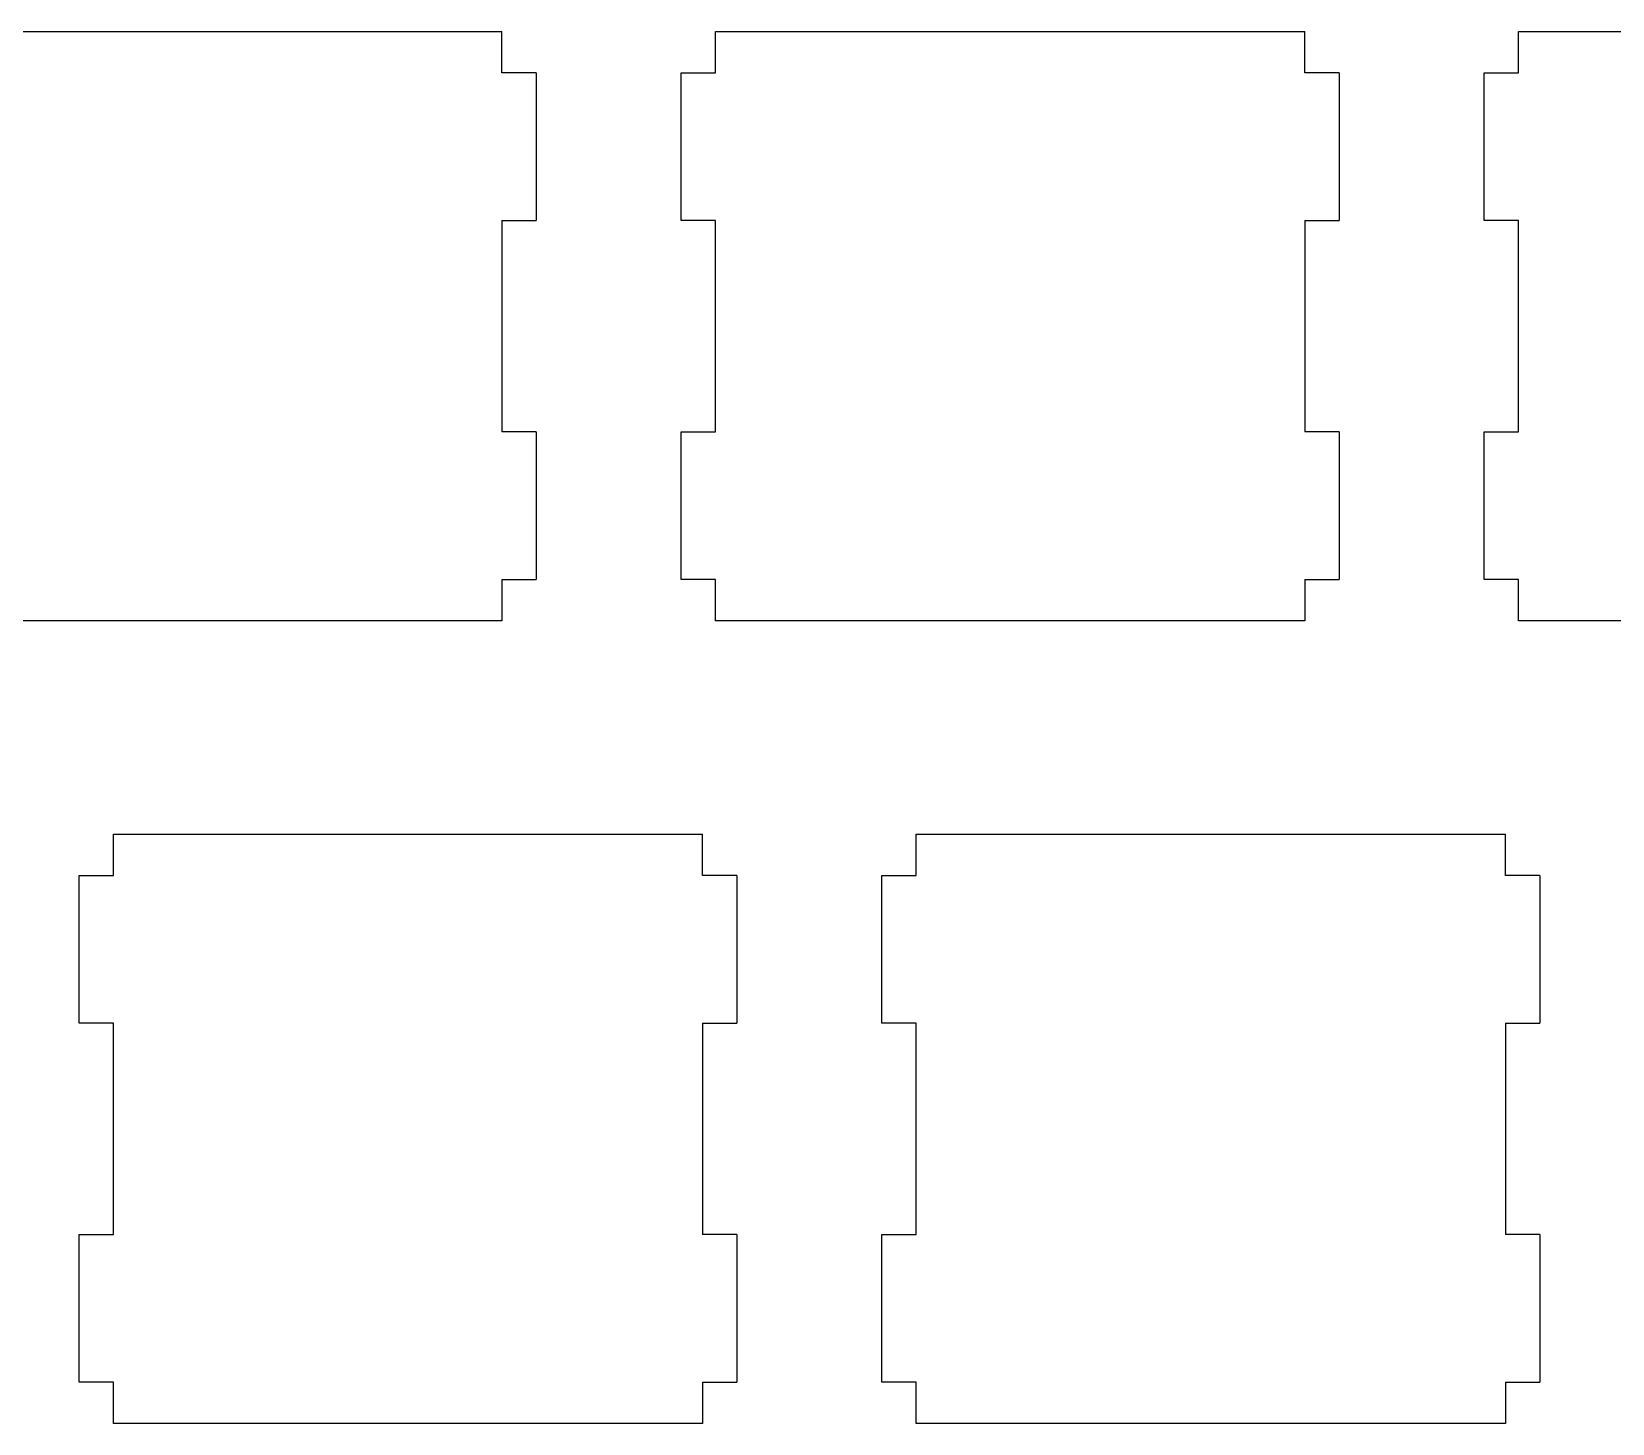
# Model space of a CAD drawing. Extents: x 14 to 304, y 9 to 109.
# Drawn here: x 112.19 to 149.6, y 33.37 to 66.31 of the extents above; entities that cross this region are included whole.
import ezdxf

# ---------------------------------------------------------------- set-up
doc = ezdxf.new("R2010")
doc.units = 0
doc.layers.add('LAYER_1', color=7, linetype='CONTINUOUS')

msp = doc.modelspace()

# ---------------------------------------------------------------- linework, layer by layer
at = {"layer": 'LAYER_1', "linetype": 'BYBLOCK'}
for points in [[(111.556, 66.313, 0), (112.244, 66.313, 0), (112.992, 66.313, 0), (113.789, 66.313, 0), (114.622, 66.313, 0), (115.48, 66.313, 0), (116.349, 66.313, 0), (117.219, 66.313, 0), (118.076, 66.313, 0), (118.909, 66.313, 0), (119.706, 66.313, 0), (120.455, 66.313, 0), (121.143, 66.313, 0), (121.758, 66.313, 0), (122.289, 66.313, 0), (122.723, 66.313, 0), (123.047, 66.313, 0), (123.251, 66.313, 0), (123.322, 66.313, 0)], [(123.322, 65.334, 0), (123.322, 65.339, 0), (123.322, 65.353, 0), (123.322, 65.376, 0), (123.322, 65.406, 0), (123.322, 65.444, 0), (123.322, 65.487, 0), (123.322, 65.535, 0), (123.322, 65.588, 0), (123.322, 65.644, 0), (123.322, 65.702, 0), (123.322, 65.762, 0), (123.322, 65.823, 0), (123.322, 65.884, 0), (123.322, 65.944, 0), (123.322, 66.003, 0), (123.322, 66.059, 0), (123.322, 66.111, 0), (123.322, 66.16, 0), (123.322, 66.203, 0), (123.322, 66.24, 0), (123.322, 66.271, 0), (123.322, 66.293, 0), (123.322, 66.308, 0), (123.322, 66.313, 0)], [(128.377, 66.313, 0), (128.447, 66.313, 0), (128.651, 66.313, 0), (128.976, 66.313, 0), (129.41, 66.313, 0), (129.94, 66.313, 0), (130.556, 66.313, 0), (131.244, 66.313, 0), (131.992, 66.313, 0), (132.789, 66.313, 0), (133.622, 66.313, 0), (134.48, 66.313, 0), (135.349, 66.313, 0), (136.219, 66.313, 0), (137.076, 66.313, 0), (137.909, 66.313, 0), (138.706, 66.313, 0), (139.455, 66.313, 0), (140.143, 66.313, 0), (140.758, 66.313, 0), (141.289, 66.313, 0), (141.723, 66.313, 0), (142.047, 66.313, 0), (142.251, 66.313, 0), (142.322, 66.313, 0)], [(128.377, 65.334, 0), (128.377, 65.339, 0), (128.377, 65.353, 0), (128.377, 65.376, 0), (128.377, 65.406, 0), (128.377, 65.444, 0), (128.377, 65.487, 0), (128.377, 65.535, 0), (128.377, 65.588, 0), (128.377, 65.644, 0), (128.377, 65.702, 0), (128.377, 65.762, 0), (128.377, 65.823, 0), (128.377, 65.884, 0), (128.377, 65.944, 0), (128.377, 66.003, 0), (128.377, 66.059, 0), (128.377, 66.111, 0), (128.377, 66.16, 0), (128.377, 66.203, 0), (128.377, 66.24, 0), (128.377, 66.271, 0), (128.377, 66.293, 0), (128.377, 66.308, 0), (128.377, 66.313, 0)], [(142.322, 65.334, 0), (142.322, 65.339, 0), (142.322, 65.353, 0), (142.322, 65.376, 0), (142.322, 65.406, 0), (142.322, 65.444, 0), (142.322, 65.487, 0), (142.322, 65.535, 0), (142.322, 65.588, 0), (142.322, 65.644, 0), (142.322, 65.702, 0), (142.322, 65.762, 0), (142.322, 65.823, 0), (142.322, 65.884, 0), (142.322, 65.944, 0), (142.322, 66.003, 0), (142.322, 66.059, 0), (142.322, 66.111, 0), (142.322, 66.16, 0), (142.322, 66.203, 0), (142.322, 66.24, 0), (142.322, 66.271, 0), (142.322, 66.293, 0), (142.322, 66.308, 0), (142.322, 66.313, 0)], [(147.377, 66.313, 0), (147.447, 66.313, 0), (147.651, 66.313, 0), (147.976, 66.313, 0), (148.41, 66.313, 0), (148.94, 66.313, 0), (149.556, 66.313, 0), (150.244, 66.313, 0)], [(147.377, 65.334, 0), (147.377, 65.339, 0), (147.377, 65.353, 0), (147.377, 65.376, 0), (147.377, 65.406, 0), (147.377, 65.444, 0), (147.377, 65.487, 0), (147.377, 65.535, 0), (147.377, 65.588, 0), (147.377, 65.644, 0), (147.377, 65.702, 0), (147.377, 65.762, 0), (147.377, 65.823, 0), (147.377, 65.884, 0), (147.377, 65.944, 0), (147.377, 66.003, 0), (147.377, 66.059, 0), (147.377, 66.111, 0), (147.377, 66.16, 0), (147.377, 66.203, 0), (147.377, 66.24, 0), (147.377, 66.271, 0), (147.377, 66.293, 0), (147.377, 66.308, 0), (147.377, 66.313, 0)], [(124.133, 65.334, 0), (124.129, 65.334, 0), (124.117, 65.334, 0), (124.098, 65.334, 0), (124.073, 65.334, 0), (124.042, 65.334, 0), (124.006, 65.334, 0), (123.966, 65.334, 0), (123.923, 65.334, 0), (123.876, 65.334, 0), (123.828, 65.334, 0), (123.778, 65.334, 0), (123.727, 65.334, 0), (123.677, 65.334, 0), (123.627, 65.334, 0), (123.578, 65.334, 0), (123.532, 65.334, 0), (123.489, 65.334, 0), (123.449, 65.334, 0), (123.413, 65.334, 0), (123.382, 65.334, 0), (123.357, 65.334, 0), (123.338, 65.334, 0), (123.326, 65.334, 0), (123.322, 65.334, 0)], [(124.133, 65.334, 0), (124.133, 65.316, 0), (124.133, 65.265, 0), (124.133, 65.184, 0), (124.133, 65.075, 0), (124.133, 64.942, 0), (124.133, 64.788, 0), (124.133, 64.616, 0), (124.133, 64.428, 0), (124.133, 64.228, 0), (124.133, 64.02, 0), (124.133, 63.805, 0), (124.133, 63.587, 0), (124.133, 63.369, 0), (124.133, 63.154, 0), (124.133, 62.946, 0), (124.133, 62.746, 0), (124.133, 62.558, 0), (124.133, 62.386, 0), (124.133, 62.232, 0), (124.133, 62.099, 0), (124.133, 61.99, 0), (124.133, 61.909, 0), (124.133, 61.858, 0), (124.133, 61.84, 0)], [(127.565, 61.84, 0), (127.565, 61.858, 0), (127.565, 61.909, 0), (127.565, 61.99, 0), (127.565, 62.099, 0), (127.565, 62.232, 0), (127.565, 62.386, 0), (127.565, 62.558, 0), (127.565, 62.746, 0), (127.565, 62.946, 0), (127.565, 63.154, 0), (127.565, 63.369, 0), (127.565, 63.587, 0), (127.565, 63.805, 0), (127.565, 64.02, 0), (127.565, 64.228, 0), (127.565, 64.428, 0), (127.565, 64.616, 0), (127.565, 64.788, 0), (127.565, 64.942, 0), (127.565, 65.075, 0), (127.565, 65.184, 0), (127.565, 65.265, 0), (127.565, 65.316, 0), (127.565, 65.334, 0)], [(127.565, 65.334, 0), (127.569, 65.334, 0), (127.581, 65.334, 0), (127.6, 65.334, 0), (127.625, 65.334, 0), (127.656, 65.334, 0), (127.692, 65.334, 0), (127.732, 65.334, 0), (127.776, 65.334, 0), (127.822, 65.334, 0), (127.87, 65.334, 0), (127.92, 65.334, 0), (127.971, 65.334, 0), (128.022, 65.334, 0), (128.071, 65.334, 0), (128.12, 65.334, 0), (128.166, 65.334, 0), (128.21, 65.334, 0), (128.25, 65.334, 0), (128.286, 65.334, 0), (128.317, 65.334, 0), (128.342, 65.334, 0), (128.361, 65.334, 0), (128.373, 65.334, 0), (128.377, 65.334, 0)], [(143.133, 65.334, 0), (143.129, 65.334, 0), (143.117, 65.334, 0), (143.098, 65.334, 0), (143.073, 65.334, 0), (143.042, 65.334, 0), (143.006, 65.334, 0), (142.966, 65.334, 0), (142.923, 65.334, 0), (142.876, 65.334, 0), (142.828, 65.334, 0), (142.778, 65.334, 0), (142.727, 65.334, 0), (142.677, 65.334, 0), (142.627, 65.334, 0), (142.578, 65.334, 0), (142.532, 65.334, 0), (142.489, 65.334, 0), (142.449, 65.334, 0), (142.413, 65.334, 0), (142.382, 65.334, 0), (142.357, 65.334, 0), (142.338, 65.334, 0), (142.326, 65.334, 0), (142.322, 65.334, 0)], [(143.133, 65.334, 0), (143.133, 65.316, 0), (143.133, 65.265, 0), (143.133, 65.184, 0), (143.133, 65.075, 0), (143.133, 64.942, 0), (143.133, 64.788, 0), (143.133, 64.616, 0), (143.133, 64.428, 0), (143.133, 64.228, 0), (143.133, 64.02, 0), (143.133, 63.805, 0), (143.133, 63.587, 0), (143.133, 63.369, 0), (143.133, 63.154, 0), (143.133, 62.946, 0), (143.133, 62.746, 0), (143.133, 62.558, 0), (143.133, 62.386, 0), (143.133, 62.232, 0), (143.133, 62.099, 0), (143.133, 61.99, 0), (143.133, 61.909, 0), (143.133, 61.858, 0), (143.133, 61.84, 0)], [(146.565, 61.84, 0), (146.565, 61.858, 0), (146.565, 61.909, 0), (146.565, 61.99, 0), (146.565, 62.099, 0), (146.565, 62.232, 0), (146.565, 62.386, 0), (146.565, 62.558, 0), (146.565, 62.746, 0), (146.565, 62.946, 0), (146.565, 63.154, 0), (146.565, 63.369, 0), (146.565, 63.587, 0), (146.565, 63.805, 0), (146.565, 64.02, 0), (146.565, 64.228, 0), (146.565, 64.428, 0), (146.565, 64.616, 0), (146.565, 64.788, 0), (146.565, 64.942, 0), (146.565, 65.075, 0), (146.565, 65.184, 0), (146.565, 65.265, 0), (146.565, 65.316, 0), (146.565, 65.334, 0)], [(146.565, 65.334, 0), (146.569, 65.334, 0), (146.581, 65.334, 0), (146.6, 65.334, 0), (146.625, 65.334, 0), (146.656, 65.334, 0), (146.692, 65.334, 0), (146.732, 65.334, 0), (146.776, 65.334, 0), (146.822, 65.334, 0), (146.87, 65.334, 0), (146.92, 65.334, 0), (146.971, 65.334, 0), (147.022, 65.334, 0), (147.071, 65.334, 0), (147.12, 65.334, 0), (147.166, 65.334, 0), (147.21, 65.334, 0), (147.25, 65.334, 0), (147.286, 65.334, 0), (147.317, 65.334, 0), (147.342, 65.334, 0), (147.361, 65.334, 0), (147.373, 65.334, 0), (147.377, 65.334, 0)], [(123.322, 61.84, 0), (123.322, 61.815, 0), (123.322, 61.742, 0), (123.322, 61.625, 0), (123.322, 61.47, 0), (123.322, 61.279, 0), (123.322, 61.059, 0), (123.322, 60.812, 0), (123.322, 60.544, 0), (123.322, 60.258, 0), (123.322, 59.959, 0), (123.322, 59.652, 0), (123.322, 59.34, 0), (123.322, 59.028, 0), (123.322, 58.721, 0), (123.322, 58.422, 0), (123.322, 58.136, 0), (123.322, 57.868, 0), (123.322, 57.621, 0), (123.322, 57.401, 0), (123.322, 57.21, 0), (123.322, 57.055, 0), (123.322, 56.938, 0), (123.322, 56.865, 0), (123.322, 56.84, 0)], [(123.322, 61.84, 0), (123.326, 61.84, 0), (123.338, 61.84, 0), (123.357, 61.84, 0), (123.382, 61.84, 0), (123.413, 61.84, 0), (123.449, 61.84, 0), (123.489, 61.84, 0), (123.532, 61.84, 0), (123.578, 61.84, 0), (123.627, 61.84, 0), (123.677, 61.84, 0), (123.727, 61.84, 0), (123.778, 61.84, 0), (123.828, 61.84, 0), (123.876, 61.84, 0), (123.923, 61.84, 0), (123.966, 61.84, 0), (124.006, 61.84, 0), (124.042, 61.84, 0), (124.073, 61.84, 0), (124.098, 61.84, 0), (124.117, 61.84, 0), (124.129, 61.84, 0), (124.133, 61.84, 0)], [(128.377, 61.84, 0), (128.373, 61.84, 0), (128.361, 61.84, 0), (128.342, 61.84, 0), (128.317, 61.84, 0), (128.286, 61.84, 0), (128.25, 61.84, 0), (128.21, 61.84, 0), (128.166, 61.84, 0), (128.12, 61.84, 0), (128.071, 61.84, 0), (128.022, 61.84, 0), (127.971, 61.84, 0), (127.92, 61.84, 0), (127.87, 61.84, 0), (127.822, 61.84, 0), (127.776, 61.84, 0), (127.732, 61.84, 0), (127.692, 61.84, 0), (127.656, 61.84, 0), (127.625, 61.84, 0), (127.6, 61.84, 0), (127.581, 61.84, 0), (127.569, 61.84, 0), (127.565, 61.84, 0)], [(128.377, 56.84, 0), (128.377, 56.865, 0), (128.377, 56.938, 0), (128.377, 57.055, 0), (128.377, 57.21, 0), (128.377, 57.401, 0), (128.377, 57.621, 0), (128.377, 57.868, 0), (128.377, 58.136, 0), (128.377, 58.422, 0), (128.377, 58.721, 0), (128.377, 59.028, 0), (128.377, 59.34, 0), (128.377, 59.652, 0), (128.377, 59.959, 0), (128.377, 60.258, 0), (128.377, 60.544, 0), (128.377, 60.812, 0), (128.377, 61.059, 0), (128.377, 61.279, 0), (128.377, 61.47, 0), (128.377, 61.625, 0), (128.377, 61.742, 0), (128.377, 61.815, 0), (128.377, 61.84, 0)], [(142.322, 61.84, 0), (142.322, 61.815, 0), (142.322, 61.742, 0), (142.322, 61.625, 0), (142.322, 61.47, 0), (142.322, 61.279, 0), (142.322, 61.059, 0), (142.322, 60.812, 0), (142.322, 60.544, 0), (142.322, 60.258, 0), (142.322, 59.959, 0), (142.322, 59.652, 0), (142.322, 59.34, 0), (142.322, 59.028, 0), (142.322, 58.721, 0), (142.322, 58.422, 0), (142.322, 58.136, 0), (142.322, 57.868, 0), (142.322, 57.621, 0), (142.322, 57.401, 0), (142.322, 57.21, 0), (142.322, 57.055, 0), (142.322, 56.938, 0), (142.322, 56.865, 0), (142.322, 56.84, 0)], [(142.322, 61.84, 0), (142.326, 61.84, 0), (142.338, 61.84, 0), (142.357, 61.84, 0), (142.382, 61.84, 0), (142.413, 61.84, 0), (142.449, 61.84, 0), (142.489, 61.84, 0), (142.532, 61.84, 0), (142.578, 61.84, 0), (142.627, 61.84, 0), (142.677, 61.84, 0), (142.727, 61.84, 0), (142.778, 61.84, 0), (142.828, 61.84, 0), (142.876, 61.84, 0), (142.923, 61.84, 0), (142.966, 61.84, 0), (143.006, 61.84, 0), (143.042, 61.84, 0), (143.073, 61.84, 0), (143.098, 61.84, 0), (143.117, 61.84, 0), (143.129, 61.84, 0), (143.133, 61.84, 0)], [(147.377, 61.84, 0), (147.373, 61.84, 0), (147.361, 61.84, 0), (147.342, 61.84, 0), (147.317, 61.84, 0), (147.286, 61.84, 0), (147.25, 61.84, 0), (147.21, 61.84, 0), (147.166, 61.84, 0), (147.12, 61.84, 0), (147.071, 61.84, 0), (147.022, 61.84, 0), (146.971, 61.84, 0), (146.92, 61.84, 0), (146.87, 61.84, 0), (146.822, 61.84, 0), (146.776, 61.84, 0), (146.732, 61.84, 0), (146.692, 61.84, 0), (146.656, 61.84, 0), (146.625, 61.84, 0), (146.6, 61.84, 0), (146.581, 61.84, 0), (146.569, 61.84, 0), (146.565, 61.84, 0)], [(147.377, 56.84, 0), (147.377, 56.865, 0), (147.377, 56.938, 0), (147.377, 57.055, 0), (147.377, 57.21, 0), (147.377, 57.401, 0), (147.377, 57.621, 0), (147.377, 57.868, 0), (147.377, 58.136, 0), (147.377, 58.422, 0), (147.377, 58.721, 0), (147.377, 59.028, 0), (147.377, 59.34, 0), (147.377, 59.652, 0), (147.377, 59.959, 0), (147.377, 60.258, 0), (147.377, 60.544, 0), (147.377, 60.812, 0), (147.377, 61.059, 0), (147.377, 61.279, 0), (147.377, 61.47, 0), (147.377, 61.625, 0), (147.377, 61.742, 0), (147.377, 61.815, 0), (147.377, 61.84, 0)], [(124.133, 56.84, 0), (124.129, 56.84, 0), (124.117, 56.84, 0), (124.098, 56.84, 0), (124.073, 56.84, 0), (124.042, 56.84, 0), (124.006, 56.84, 0), (123.966, 56.84, 0), (123.923, 56.84, 0), (123.876, 56.84, 0), (123.828, 56.84, 0), (123.778, 56.84, 0), (123.727, 56.84, 0), (123.677, 56.84, 0), (123.627, 56.84, 0), (123.578, 56.84, 0), (123.532, 56.84, 0), (123.489, 56.84, 0), (123.449, 56.84, 0), (123.413, 56.84, 0), (123.382, 56.84, 0), (123.357, 56.84, 0), (123.338, 56.84, 0), (123.326, 56.84, 0), (123.322, 56.84, 0)], [(124.133, 56.84, 0), (124.133, 56.822, 0), (124.133, 56.771, 0), (124.133, 56.69, 0), (124.133, 56.581, 0), (124.133, 56.448, 0), (124.133, 56.294, 0), (124.133, 56.122, 0), (124.133, 55.934, 0), (124.133, 55.735, 0), (124.133, 55.526, 0), (124.133, 55.311, 0), (124.133, 55.093, 0), (124.133, 54.875, 0), (124.133, 54.66, 0), (124.133, 54.452, 0), (124.133, 54.252, 0), (124.133, 54.064, 0), (124.133, 53.892, 0), (124.133, 53.738, 0), (124.133, 53.605, 0), (124.133, 53.496, 0), (124.133, 53.415, 0), (124.133, 53.364, 0), (124.133, 53.346, 0)], [(127.565, 53.346, 0), (127.565, 53.364, 0), (127.565, 53.415, 0), (127.565, 53.496, 0), (127.565, 53.605, 0), (127.565, 53.738, 0), (127.565, 53.892, 0), (127.565, 54.064, 0), (127.565, 54.252, 0), (127.565, 54.452, 0), (127.565, 54.66, 0), (127.565, 54.875, 0), (127.565, 55.093, 0), (127.565, 55.311, 0), (127.565, 55.526, 0), (127.565, 55.735, 0), (127.565, 55.934, 0), (127.565, 56.122, 0), (127.565, 56.294, 0), (127.565, 56.448, 0), (127.565, 56.581, 0), (127.565, 56.69, 0), (127.565, 56.771, 0), (127.565, 56.822, 0), (127.565, 56.84, 0)], [(127.565, 56.84, 0), (127.569, 56.84, 0), (127.581, 56.84, 0), (127.6, 56.84, 0), (127.625, 56.84, 0), (127.656, 56.84, 0), (127.692, 56.84, 0), (127.732, 56.84, 0), (127.776, 56.84, 0), (127.822, 56.84, 0), (127.87, 56.84, 0), (127.92, 56.84, 0), (127.971, 56.84, 0), (128.022, 56.84, 0), (128.071, 56.84, 0), (128.12, 56.84, 0), (128.166, 56.84, 0), (128.21, 56.84, 0), (128.25, 56.84, 0), (128.286, 56.84, 0), (128.317, 56.84, 0), (128.342, 56.84, 0), (128.361, 56.84, 0), (128.373, 56.84, 0), (128.377, 56.84, 0)], [(143.133, 56.84, 0), (143.129, 56.84, 0), (143.117, 56.84, 0), (143.098, 56.84, 0), (143.073, 56.84, 0), (143.042, 56.84, 0), (143.006, 56.84, 0), (142.966, 56.84, 0), (142.923, 56.84, 0), (142.876, 56.84, 0), (142.828, 56.84, 0), (142.778, 56.84, 0), (142.727, 56.84, 0), (142.677, 56.84, 0), (142.627, 56.84, 0), (142.578, 56.84, 0), (142.532, 56.84, 0), (142.489, 56.84, 0), (142.449, 56.84, 0), (142.413, 56.84, 0), (142.382, 56.84, 0), (142.357, 56.84, 0), (142.338, 56.84, 0), (142.326, 56.84, 0), (142.322, 56.84, 0)], [(143.133, 56.84, 0), (143.133, 56.822, 0), (143.133, 56.771, 0), (143.133, 56.69, 0), (143.133, 56.581, 0), (143.133, 56.448, 0), (143.133, 56.294, 0), (143.133, 56.122, 0), (143.133, 55.934, 0), (143.133, 55.735, 0), (143.133, 55.526, 0), (143.133, 55.311, 0), (143.133, 55.093, 0), (143.133, 54.875, 0), (143.133, 54.66, 0), (143.133, 54.452, 0), (143.133, 54.252, 0), (143.133, 54.064, 0), (143.133, 53.892, 0), (143.133, 53.738, 0), (143.133, 53.605, 0), (143.133, 53.496, 0), (143.133, 53.415, 0), (143.133, 53.364, 0), (143.133, 53.346, 0)], [(146.565, 53.346, 0), (146.565, 53.364, 0), (146.565, 53.415, 0), (146.565, 53.496, 0), (146.565, 53.605, 0), (146.565, 53.738, 0), (146.565, 53.892, 0), (146.565, 54.064, 0), (146.565, 54.252, 0), (146.565, 54.452, 0), (146.565, 54.66, 0), (146.565, 54.875, 0), (146.565, 55.093, 0), (146.565, 55.311, 0), (146.565, 55.526, 0), (146.565, 55.735, 0), (146.565, 55.934, 0), (146.565, 56.122, 0), (146.565, 56.294, 0), (146.565, 56.448, 0), (146.565, 56.581, 0), (146.565, 56.69, 0), (146.565, 56.771, 0), (146.565, 56.822, 0), (146.565, 56.84, 0)], [(146.565, 56.84, 0), (146.569, 56.84, 0), (146.581, 56.84, 0), (146.6, 56.84, 0), (146.625, 56.84, 0), (146.656, 56.84, 0), (146.692, 56.84, 0), (146.732, 56.84, 0), (146.776, 56.84, 0), (146.822, 56.84, 0), (146.87, 56.84, 0), (146.92, 56.84, 0), (146.971, 56.84, 0), (147.022, 56.84, 0), (147.071, 56.84, 0), (147.12, 56.84, 0), (147.166, 56.84, 0), (147.21, 56.84, 0), (147.25, 56.84, 0), (147.286, 56.84, 0), (147.317, 56.84, 0), (147.342, 56.84, 0), (147.361, 56.84, 0), (147.373, 56.84, 0), (147.377, 56.84, 0)], [(123.322, 53.346, 0), (123.326, 53.346, 0), (123.338, 53.346, 0), (123.357, 53.346, 0), (123.382, 53.346, 0), (123.413, 53.346, 0), (123.449, 53.346, 0), (123.489, 53.346, 0), (123.532, 53.346, 0), (123.578, 53.346, 0), (123.627, 53.346, 0), (123.677, 53.346, 0), (123.727, 53.346, 0), (123.778, 53.346, 0), (123.828, 53.346, 0), (123.876, 53.346, 0), (123.923, 53.346, 0), (123.966, 53.346, 0), (124.006, 53.346, 0), (124.042, 53.346, 0), (124.073, 53.346, 0), (124.098, 53.346, 0), (124.117, 53.346, 0), (124.129, 53.346, 0), (124.133, 53.346, 0)], [(123.322, 53.346, 0), (123.322, 53.341, 0), (123.322, 53.327, 0), (123.322, 53.304, 0), (123.322, 53.274, 0), (123.322, 53.236, 0), (123.322, 53.193, 0), (123.322, 53.145, 0), (123.322, 53.092, 0), (123.322, 53.036, 0), (123.322, 52.978, 0), (123.322, 52.918, 0), (123.322, 52.857, 0), (123.322, 52.796, 0), (123.322, 52.736, 0), (123.322, 52.677, 0), (123.322, 52.621, 0), (123.322, 52.569, 0), (123.322, 52.52, 0), (123.322, 52.477, 0), (123.322, 52.44, 0), (123.322, 52.409, 0), (123.322, 52.387, 0), (123.322, 52.372, 0), (123.322, 52.367, 0)], [(128.377, 53.346, 0), (128.373, 53.346, 0), (128.361, 53.346, 0), (128.342, 53.346, 0), (128.317, 53.346, 0), (128.286, 53.346, 0), (128.25, 53.346, 0), (128.21, 53.346, 0), (128.166, 53.346, 0), (128.12, 53.346, 0), (128.071, 53.346, 0), (128.022, 53.346, 0), (127.971, 53.346, 0), (127.92, 53.346, 0), (127.87, 53.346, 0), (127.822, 53.346, 0), (127.776, 53.346, 0), (127.732, 53.346, 0), (127.692, 53.346, 0), (127.656, 53.346, 0), (127.625, 53.346, 0), (127.6, 53.346, 0), (127.581, 53.346, 0), (127.569, 53.346, 0), (127.565, 53.346, 0)], [(128.377, 52.367, 0), (128.377, 52.372, 0), (128.377, 52.387, 0), (128.377, 52.409, 0), (128.377, 52.44, 0), (128.377, 52.477, 0), (128.377, 52.52, 0), (128.377, 52.569, 0), (128.377, 52.621, 0), (128.377, 52.677, 0), (128.377, 52.736, 0), (128.377, 52.796, 0), (128.377, 52.857, 0), (128.377, 52.918, 0), (128.377, 52.978, 0), (128.377, 53.036, 0), (128.377, 53.092, 0), (128.377, 53.145, 0), (128.377, 53.193, 0), (128.377, 53.236, 0), (128.377, 53.274, 0), (128.377, 53.304, 0), (128.377, 53.327, 0), (128.377, 53.341, 0), (128.377, 53.346, 0)], [(142.322, 53.346, 0), (142.326, 53.346, 0), (142.338, 53.346, 0), (142.357, 53.346, 0), (142.382, 53.346, 0), (142.413, 53.346, 0), (142.449, 53.346, 0), (142.489, 53.346, 0), (142.532, 53.346, 0), (142.578, 53.346, 0), (142.627, 53.346, 0), (142.677, 53.346, 0), (142.727, 53.346, 0), (142.778, 53.346, 0), (142.828, 53.346, 0), (142.876, 53.346, 0), (142.923, 53.346, 0), (142.966, 53.346, 0), (143.006, 53.346, 0), (143.042, 53.346, 0), (143.073, 53.346, 0), (143.098, 53.346, 0), (143.117, 53.346, 0), (143.129, 53.346, 0), (143.133, 53.346, 0)], [(142.322, 53.346, 0), (142.322, 53.341, 0), (142.322, 53.327, 0), (142.322, 53.304, 0), (142.322, 53.274, 0), (142.322, 53.236, 0), (142.322, 53.193, 0), (142.322, 53.145, 0), (142.322, 53.092, 0), (142.322, 53.036, 0), (142.322, 52.978, 0), (142.322, 52.918, 0), (142.322, 52.857, 0), (142.322, 52.796, 0), (142.322, 52.736, 0), (142.322, 52.677, 0), (142.322, 52.621, 0), (142.322, 52.569, 0), (142.322, 52.52, 0), (142.322, 52.477, 0), (142.322, 52.44, 0), (142.322, 52.409, 0), (142.322, 52.387, 0), (142.322, 52.372, 0), (142.322, 52.367, 0)], [(147.377, 53.346, 0), (147.373, 53.346, 0), (147.361, 53.346, 0), (147.342, 53.346, 0), (147.317, 53.346, 0), (147.286, 53.346, 0), (147.25, 53.346, 0), (147.21, 53.346, 0), (147.166, 53.346, 0), (147.12, 53.346, 0), (147.071, 53.346, 0), (147.022, 53.346, 0), (146.971, 53.346, 0), (146.92, 53.346, 0), (146.87, 53.346, 0), (146.822, 53.346, 0), (146.776, 53.346, 0), (146.732, 53.346, 0), (146.692, 53.346, 0), (146.656, 53.346, 0), (146.625, 53.346, 0), (146.6, 53.346, 0), (146.581, 53.346, 0), (146.569, 53.346, 0), (146.565, 53.346, 0)], [(147.377, 52.367, 0), (147.377, 52.372, 0), (147.377, 52.387, 0), (147.377, 52.409, 0), (147.377, 52.44, 0), (147.377, 52.477, 0), (147.377, 52.52, 0), (147.377, 52.569, 0), (147.377, 52.621, 0), (147.377, 52.677, 0), (147.377, 52.736, 0), (147.377, 52.796, 0), (147.377, 52.857, 0), (147.377, 52.918, 0), (147.377, 52.978, 0), (147.377, 53.036, 0), (147.377, 53.092, 0), (147.377, 53.145, 0), (147.377, 53.193, 0), (147.377, 53.236, 0), (147.377, 53.274, 0), (147.377, 53.304, 0), (147.377, 53.327, 0), (147.377, 53.341, 0), (147.377, 53.346, 0)], [(123.322, 52.367, 0), (123.251, 52.367, 0), (123.047, 52.367, 0), (122.723, 52.367, 0), (122.289, 52.367, 0), (121.758, 52.367, 0), (121.143, 52.367, 0), (120.455, 52.367, 0), (119.706, 52.367, 0), (118.909, 52.367, 0), (118.076, 52.367, 0), (117.219, 52.367, 0), (116.349, 52.367, 0), (115.48, 52.367, 0), (114.622, 52.367, 0), (113.789, 52.367, 0), (112.992, 52.367, 0), (112.244, 52.367, 0), (111.556, 52.367, 0)], [(142.322, 52.367, 0), (142.251, 52.367, 0), (142.047, 52.367, 0), (141.723, 52.367, 0), (141.289, 52.367, 0), (140.758, 52.367, 0), (140.143, 52.367, 0), (139.455, 52.367, 0), (138.706, 52.367, 0), (137.909, 52.367, 0), (137.076, 52.367, 0), (136.219, 52.367, 0), (135.349, 52.367, 0), (134.48, 52.367, 0), (133.622, 52.367, 0), (132.789, 52.367, 0), (131.992, 52.367, 0), (131.244, 52.367, 0), (130.556, 52.367, 0), (129.94, 52.367, 0), (129.41, 52.367, 0), (128.976, 52.367, 0), (128.651, 52.367, 0), (128.447, 52.367, 0), (128.377, 52.367, 0)], [(150.244, 52.367, 0), (149.556, 52.367, 0), (148.94, 52.367, 0), (148.41, 52.367, 0), (147.976, 52.367, 0), (147.651, 52.367, 0), (147.447, 52.367, 0), (147.377, 52.367, 0)], [(114.127, 47.313, 0), (114.197, 47.313, 0), (114.401, 47.313, 0), (114.726, 47.313, 0), (115.16, 47.313, 0), (115.69, 47.313, 0), (116.306, 47.313, 0), (116.994, 47.313, 0), (117.742, 47.313, 0), (118.539, 47.313, 0), (119.372, 47.313, 0), (120.23, 47.313, 0), (121.099, 47.313, 0), (121.969, 47.313, 0), (122.826, 47.313, 0), (123.659, 47.313, 0), (124.456, 47.313, 0), (125.205, 47.313, 0), (125.893, 47.313, 0), (126.508, 47.313, 0), (127.039, 47.313, 0), (127.473, 47.313, 0), (127.797, 47.313, 0), (128.001, 47.313, 0), (128.072, 47.313, 0)], [(114.127, 46.334, 0), (114.127, 46.339, 0), (114.127, 46.353, 0), (114.127, 46.376, 0), (114.127, 46.406, 0), (114.127, 46.444, 0), (114.127, 46.487, 0), (114.127, 46.535, 0), (114.127, 46.588, 0), (114.127, 46.644, 0), (114.127, 46.702, 0), (114.127, 46.762, 0), (114.127, 46.823, 0), (114.127, 46.884, 0), (114.127, 46.944, 0), (114.127, 47.003, 0), (114.127, 47.059, 0), (114.127, 47.111, 0), (114.127, 47.16, 0), (114.127, 47.203, 0), (114.127, 47.24, 0), (114.127, 47.271, 0), (114.127, 47.293, 0), (114.127, 47.308, 0), (114.127, 47.313, 0)], [(128.072, 46.334, 0), (128.072, 46.339, 0), (128.072, 46.353, 0), (128.072, 46.376, 0), (128.072, 46.406, 0), (128.072, 46.444, 0), (128.072, 46.487, 0), (128.072, 46.535, 0), (128.072, 46.588, 0), (128.072, 46.644, 0), (128.072, 46.702, 0), (128.072, 46.762, 0), (128.072, 46.823, 0), (128.072, 46.884, 0), (128.072, 46.944, 0), (128.072, 47.003, 0), (128.072, 47.059, 0), (128.072, 47.111, 0), (128.072, 47.16, 0), (128.072, 47.203, 0), (128.072, 47.24, 0), (128.072, 47.271, 0), (128.072, 47.293, 0), (128.072, 47.308, 0), (128.072, 47.313, 0)], [(133.127, 47.313, 0), (133.197, 47.313, 0), (133.401, 47.313, 0), (133.726, 47.313, 0), (134.16, 47.313, 0), (134.69, 47.313, 0), (135.306, 47.313, 0), (135.994, 47.313, 0), (136.742, 47.313, 0), (137.539, 47.313, 0), (138.372, 47.313, 0), (139.23, 47.313, 0), (140.099, 47.313, 0), (140.969, 47.313, 0), (141.826, 47.313, 0), (142.659, 47.313, 0), (143.456, 47.313, 0), (144.205, 47.313, 0), (144.893, 47.313, 0), (145.508, 47.313, 0), (146.039, 47.313, 0), (146.473, 47.313, 0), (146.797, 47.313, 0), (147.001, 47.313, 0), (147.072, 47.313, 0)], [(133.127, 46.334, 0), (133.127, 46.339, 0), (133.127, 46.353, 0), (133.127, 46.376, 0), (133.127, 46.406, 0), (133.127, 46.444, 0), (133.127, 46.487, 0), (133.127, 46.535, 0), (133.127, 46.588, 0), (133.127, 46.644, 0), (133.127, 46.702, 0), (133.127, 46.762, 0), (133.127, 46.823, 0), (133.127, 46.884, 0), (133.127, 46.944, 0), (133.127, 47.003, 0), (133.127, 47.059, 0), (133.127, 47.111, 0), (133.127, 47.16, 0), (133.127, 47.203, 0), (133.127, 47.24, 0), (133.127, 47.271, 0), (133.127, 47.293, 0), (133.127, 47.308, 0), (133.127, 47.313, 0)], [(147.072, 46.334, 0), (147.072, 46.339, 0), (147.072, 46.353, 0), (147.072, 46.376, 0), (147.072, 46.406, 0), (147.072, 46.444, 0), (147.072, 46.487, 0), (147.072, 46.535, 0), (147.072, 46.588, 0), (147.072, 46.644, 0), (147.072, 46.702, 0), (147.072, 46.762, 0), (147.072, 46.823, 0), (147.072, 46.884, 0), (147.072, 46.944, 0), (147.072, 47.003, 0), (147.072, 47.059, 0), (147.072, 47.111, 0), (147.072, 47.16, 0), (147.072, 47.203, 0), (147.072, 47.24, 0), (147.072, 47.271, 0), (147.072, 47.293, 0), (147.072, 47.308, 0), (147.072, 47.313, 0)], [(113.315, 42.84, 0), (113.315, 42.858, 0), (113.315, 42.909, 0), (113.315, 42.99, 0), (113.315, 43.099, 0), (113.315, 43.232, 0), (113.315, 43.386, 0), (113.315, 43.558, 0), (113.315, 43.746, 0), (113.315, 43.946, 0), (113.315, 44.154, 0), (113.315, 44.369, 0), (113.315, 44.587, 0), (113.315, 44.805, 0), (113.315, 45.02, 0), (113.315, 45.228, 0), (113.315, 45.428, 0), (113.315, 45.616, 0), (113.315, 45.788, 0), (113.315, 45.942, 0), (113.315, 46.075, 0), (113.315, 46.184, 0), (113.315, 46.265, 0), (113.315, 46.316, 0), (113.315, 46.334, 0)], [(113.315, 46.334, 0), (113.319, 46.334, 0), (113.331, 46.334, 0), (113.35, 46.334, 0), (113.375, 46.334, 0), (113.406, 46.334, 0), (113.442, 46.334, 0), (113.482, 46.334, 0), (113.526, 46.334, 0), (113.572, 46.334, 0), (113.62, 46.334, 0), (113.67, 46.334, 0), (113.721, 46.334, 0), (113.772, 46.334, 0), (113.821, 46.334, 0), (113.87, 46.334, 0), (113.916, 46.334, 0), (113.96, 46.334, 0), (114, 46.334, 0), (114.036, 46.334, 0), (114.067, 46.334, 0), (114.092, 46.334, 0), (114.111, 46.334, 0), (114.123, 46.334, 0), (114.127, 46.334, 0)], [(128.883, 46.334, 0), (128.879, 46.334, 0), (128.867, 46.334, 0), (128.848, 46.334, 0), (128.823, 46.334, 0), (128.792, 46.334, 0), (128.756, 46.334, 0), (128.716, 46.334, 0), (128.673, 46.334, 0), (128.626, 46.334, 0), (128.578, 46.334, 0), (128.528, 46.334, 0), (128.477, 46.334, 0), (128.427, 46.334, 0), (128.377, 46.334, 0), (128.328, 46.334, 0), (128.282, 46.334, 0), (128.239, 46.334, 0), (128.199, 46.334, 0), (128.163, 46.334, 0), (128.132, 46.334, 0), (128.107, 46.334, 0), (128.088, 46.334, 0), (128.076, 46.334, 0), (128.072, 46.334, 0)], [(128.883, 46.334, 0), (128.883, 46.316, 0), (128.883, 46.265, 0), (128.883, 46.184, 0), (128.883, 46.075, 0), (128.883, 45.942, 0), (128.883, 45.788, 0), (128.883, 45.616, 0), (128.883, 45.428, 0), (128.883, 45.228, 0), (128.883, 45.02, 0), (128.883, 44.805, 0), (128.883, 44.587, 0), (128.883, 44.369, 0), (128.883, 44.154, 0), (128.883, 43.946, 0), (128.883, 43.746, 0), (128.883, 43.558, 0), (128.883, 43.386, 0), (128.883, 43.232, 0), (128.883, 43.099, 0), (128.883, 42.99, 0), (128.883, 42.909, 0), (128.883, 42.858, 0), (128.883, 42.84, 0)], [(132.315, 42.84, 0), (132.315, 42.858, 0), (132.315, 42.909, 0), (132.315, 42.99, 0), (132.315, 43.099, 0), (132.315, 43.232, 0), (132.315, 43.386, 0), (132.315, 43.558, 0), (132.315, 43.746, 0), (132.315, 43.946, 0), (132.315, 44.154, 0), (132.315, 44.369, 0), (132.315, 44.587, 0), (132.315, 44.805, 0), (132.315, 45.02, 0), (132.315, 45.228, 0), (132.315, 45.428, 0), (132.315, 45.616, 0), (132.315, 45.788, 0), (132.315, 45.942, 0), (132.315, 46.075, 0), (132.315, 46.184, 0), (132.315, 46.265, 0), (132.315, 46.316, 0), (132.315, 46.334, 0)], [(132.315, 46.334, 0), (132.319, 46.334, 0), (132.331, 46.334, 0), (132.35, 46.334, 0), (132.375, 46.334, 0), (132.406, 46.334, 0), (132.442, 46.334, 0), (132.482, 46.334, 0), (132.526, 46.334, 0), (132.572, 46.334, 0), (132.62, 46.334, 0), (132.67, 46.334, 0), (132.721, 46.334, 0), (132.772, 46.334, 0), (132.821, 46.334, 0), (132.87, 46.334, 0), (132.916, 46.334, 0), (132.96, 46.334, 0), (133, 46.334, 0), (133.036, 46.334, 0), (133.067, 46.334, 0), (133.092, 46.334, 0), (133.111, 46.334, 0), (133.123, 46.334, 0), (133.127, 46.334, 0)], [(147.883, 46.334, 0), (147.879, 46.334, 0), (147.867, 46.334, 0), (147.848, 46.334, 0), (147.823, 46.334, 0), (147.792, 46.334, 0), (147.756, 46.334, 0), (147.716, 46.334, 0), (147.673, 46.334, 0), (147.626, 46.334, 0), (147.578, 46.334, 0), (147.528, 46.334, 0), (147.477, 46.334, 0), (147.427, 46.334, 0), (147.377, 46.334, 0), (147.328, 46.334, 0), (147.282, 46.334, 0), (147.239, 46.334, 0), (147.199, 46.334, 0), (147.163, 46.334, 0), (147.132, 46.334, 0), (147.107, 46.334, 0), (147.088, 46.334, 0), (147.076, 46.334, 0), (147.072, 46.334, 0)], [(147.883, 46.334, 0), (147.883, 46.316, 0), (147.883, 46.265, 0), (147.883, 46.184, 0), (147.883, 46.075, 0), (147.883, 45.942, 0), (147.883, 45.788, 0), (147.883, 45.616, 0), (147.883, 45.428, 0), (147.883, 45.228, 0), (147.883, 45.02, 0), (147.883, 44.805, 0), (147.883, 44.587, 0), (147.883, 44.369, 0), (147.883, 44.154, 0), (147.883, 43.946, 0), (147.883, 43.746, 0), (147.883, 43.558, 0), (147.883, 43.386, 0), (147.883, 43.232, 0), (147.883, 43.099, 0), (147.883, 42.99, 0), (147.883, 42.909, 0), (147.883, 42.858, 0), (147.883, 42.84, 0)], [(114.127, 42.84, 0), (114.123, 42.84, 0), (114.111, 42.84, 0), (114.092, 42.84, 0), (114.067, 42.84, 0), (114.036, 42.84, 0), (114, 42.84, 0), (113.96, 42.84, 0), (113.916, 42.84, 0), (113.87, 42.84, 0), (113.821, 42.84, 0), (113.772, 42.84, 0), (113.721, 42.84, 0), (113.67, 42.84, 0), (113.62, 42.84, 0), (113.572, 42.84, 0), (113.526, 42.84, 0), (113.482, 42.84, 0), (113.442, 42.84, 0), (113.406, 42.84, 0), (113.375, 42.84, 0), (113.35, 42.84, 0), (113.331, 42.84, 0), (113.319, 42.84, 0), (113.315, 42.84, 0)], [(114.127, 37.84, 0), (114.127, 37.865, 0), (114.127, 37.938, 0), (114.127, 38.055, 0), (114.127, 38.21, 0), (114.127, 38.401, 0), (114.127, 38.621, 0), (114.127, 38.868, 0), (114.127, 39.136, 0), (114.127, 39.422, 0), (114.127, 39.721, 0), (114.127, 40.028, 0), (114.127, 40.34, 0), (114.127, 40.652, 0), (114.127, 40.959, 0), (114.127, 41.258, 0), (114.127, 41.544, 0), (114.127, 41.812, 0), (114.127, 42.059, 0), (114.127, 42.279, 0), (114.127, 42.47, 0), (114.127, 42.625, 0), (114.127, 42.742, 0), (114.127, 42.815, 0), (114.127, 42.84, 0)], [(128.072, 42.84, 0), (128.072, 42.815, 0), (128.072, 42.742, 0), (128.072, 42.625, 0), (128.072, 42.47, 0), (128.072, 42.279, 0), (128.072, 42.059, 0), (128.072, 41.812, 0), (128.072, 41.544, 0), (128.072, 41.258, 0), (128.072, 40.959, 0), (128.072, 40.652, 0), (128.072, 40.34, 0), (128.072, 40.028, 0), (128.072, 39.721, 0), (128.072, 39.422, 0), (128.072, 39.136, 0), (128.072, 38.868, 0), (128.072, 38.621, 0), (128.072, 38.401, 0), (128.072, 38.21, 0), (128.072, 38.055, 0), (128.072, 37.938, 0), (128.072, 37.865, 0), (128.072, 37.84, 0)], [(128.072, 42.84, 0), (128.076, 42.84, 0), (128.088, 42.84, 0), (128.107, 42.84, 0), (128.132, 42.84, 0), (128.163, 42.84, 0), (128.199, 42.84, 0), (128.239, 42.84, 0), (128.282, 42.84, 0), (128.328, 42.84, 0), (128.377, 42.84, 0), (128.427, 42.84, 0), (128.477, 42.84, 0), (128.528, 42.84, 0), (128.578, 42.84, 0), (128.626, 42.84, 0), (128.673, 42.84, 0), (128.716, 42.84, 0), (128.756, 42.84, 0), (128.792, 42.84, 0), (128.823, 42.84, 0), (128.848, 42.84, 0), (128.867, 42.84, 0), (128.879, 42.84, 0), (128.883, 42.84, 0)], [(133.127, 42.84, 0), (133.123, 42.84, 0), (133.111, 42.84, 0), (133.092, 42.84, 0), (133.067, 42.84, 0), (133.036, 42.84, 0), (133, 42.84, 0), (132.96, 42.84, 0), (132.916, 42.84, 0), (132.87, 42.84, 0), (132.821, 42.84, 0), (132.772, 42.84, 0), (132.721, 42.84, 0), (132.67, 42.84, 0), (132.62, 42.84, 0), (132.572, 42.84, 0), (132.526, 42.84, 0), (132.482, 42.84, 0), (132.442, 42.84, 0), (132.406, 42.84, 0), (132.375, 42.84, 0), (132.35, 42.84, 0), (132.331, 42.84, 0), (132.319, 42.84, 0), (132.315, 42.84, 0)], [(133.127, 37.84, 0), (133.127, 37.865, 0), (133.127, 37.938, 0), (133.127, 38.055, 0), (133.127, 38.21, 0), (133.127, 38.401, 0), (133.127, 38.621, 0), (133.127, 38.868, 0), (133.127, 39.136, 0), (133.127, 39.422, 0), (133.127, 39.721, 0), (133.127, 40.028, 0), (133.127, 40.34, 0), (133.127, 40.652, 0), (133.127, 40.959, 0), (133.127, 41.258, 0), (133.127, 41.544, 0), (133.127, 41.812, 0), (133.127, 42.059, 0), (133.127, 42.279, 0), (133.127, 42.47, 0), (133.127, 42.625, 0), (133.127, 42.742, 0), (133.127, 42.815, 0), (133.127, 42.84, 0)], [(147.072, 42.84, 0), (147.072, 42.815, 0), (147.072, 42.742, 0), (147.072, 42.625, 0), (147.072, 42.47, 0), (147.072, 42.279, 0), (147.072, 42.059, 0), (147.072, 41.812, 0), (147.072, 41.544, 0), (147.072, 41.258, 0), (147.072, 40.959, 0), (147.072, 40.652, 0), (147.072, 40.34, 0), (147.072, 40.028, 0), (147.072, 39.721, 0), (147.072, 39.422, 0), (147.072, 39.136, 0), (147.072, 38.868, 0), (147.072, 38.621, 0), (147.072, 38.401, 0), (147.072, 38.21, 0), (147.072, 38.055, 0), (147.072, 37.938, 0), (147.072, 37.865, 0), (147.072, 37.84, 0)], [(147.072, 42.84, 0), (147.076, 42.84, 0), (147.088, 42.84, 0), (147.107, 42.84, 0), (147.132, 42.84, 0), (147.163, 42.84, 0), (147.199, 42.84, 0), (147.239, 42.84, 0), (147.282, 42.84, 0), (147.328, 42.84, 0), (147.377, 42.84, 0), (147.427, 42.84, 0), (147.477, 42.84, 0), (147.528, 42.84, 0), (147.578, 42.84, 0), (147.626, 42.84, 0), (147.673, 42.84, 0), (147.716, 42.84, 0), (147.756, 42.84, 0), (147.792, 42.84, 0), (147.823, 42.84, 0), (147.848, 42.84, 0), (147.867, 42.84, 0), (147.879, 42.84, 0), (147.883, 42.84, 0)], [(113.315, 34.346, 0), (113.315, 34.364, 0), (113.315, 34.415, 0), (113.315, 34.496, 0), (113.315, 34.605, 0), (113.315, 34.738, 0), (113.315, 34.892, 0), (113.315, 35.064, 0), (113.315, 35.252, 0), (113.315, 35.452, 0), (113.315, 35.66, 0), (113.315, 35.875, 0), (113.315, 36.093, 0), (113.315, 36.311, 0), (113.315, 36.526, 0), (113.315, 36.735, 0), (113.315, 36.934, 0), (113.315, 37.122, 0), (113.315, 37.294, 0), (113.315, 37.448, 0), (113.315, 37.581, 0), (113.315, 37.69, 0), (113.315, 37.771, 0), (113.315, 37.822, 0), (113.315, 37.84, 0)], [(113.315, 37.84, 0), (113.319, 37.84, 0), (113.331, 37.84, 0), (113.35, 37.84, 0), (113.375, 37.84, 0), (113.406, 37.84, 0), (113.442, 37.84, 0), (113.482, 37.84, 0), (113.526, 37.84, 0), (113.572, 37.84, 0), (113.62, 37.84, 0), (113.67, 37.84, 0), (113.721, 37.84, 0), (113.772, 37.84, 0), (113.821, 37.84, 0), (113.87, 37.84, 0), (113.916, 37.84, 0), (113.96, 37.84, 0), (114, 37.84, 0), (114.036, 37.84, 0), (114.067, 37.84, 0), (114.092, 37.84, 0), (114.111, 37.84, 0), (114.123, 37.84, 0), (114.127, 37.84, 0)], [(128.883, 37.84, 0), (128.879, 37.84, 0), (128.867, 37.84, 0), (128.848, 37.84, 0), (128.823, 37.84, 0), (128.792, 37.84, 0), (128.756, 37.84, 0), (128.716, 37.84, 0), (128.673, 37.84, 0), (128.626, 37.84, 0), (128.578, 37.84, 0), (128.528, 37.84, 0), (128.477, 37.84, 0), (128.427, 37.84, 0), (128.377, 37.84, 0), (128.328, 37.84, 0), (128.282, 37.84, 0), (128.239, 37.84, 0), (128.199, 37.84, 0), (128.163, 37.84, 0), (128.132, 37.84, 0), (128.107, 37.84, 0), (128.088, 37.84, 0), (128.076, 37.84, 0), (128.072, 37.84, 0)], [(128.883, 37.84, 0), (128.883, 37.822, 0), (128.883, 37.771, 0), (128.883, 37.69, 0), (128.883, 37.581, 0), (128.883, 37.448, 0), (128.883, 37.294, 0), (128.883, 37.122, 0), (128.883, 36.934, 0), (128.883, 36.735, 0), (128.883, 36.526, 0), (128.883, 36.311, 0), (128.883, 36.093, 0), (128.883, 35.875, 0), (128.883, 35.66, 0), (128.883, 35.452, 0), (128.883, 35.252, 0), (128.883, 35.064, 0), (128.883, 34.892, 0), (128.883, 34.738, 0), (128.883, 34.605, 0), (128.883, 34.496, 0), (128.883, 34.415, 0), (128.883, 34.364, 0), (128.883, 34.346, 0)], [(132.315, 34.346, 0), (132.315, 34.364, 0), (132.315, 34.415, 0), (132.315, 34.496, 0), (132.315, 34.605, 0), (132.315, 34.738, 0), (132.315, 34.892, 0), (132.315, 35.064, 0), (132.315, 35.252, 0), (132.315, 35.452, 0), (132.315, 35.66, 0), (132.315, 35.875, 0), (132.315, 36.093, 0), (132.315, 36.311, 0), (132.315, 36.526, 0), (132.315, 36.735, 0), (132.315, 36.934, 0), (132.315, 37.122, 0), (132.315, 37.294, 0), (132.315, 37.448, 0), (132.315, 37.581, 0), (132.315, 37.69, 0), (132.315, 37.771, 0), (132.315, 37.822, 0), (132.315, 37.84, 0)], [(132.315, 37.84, 0), (132.319, 37.84, 0), (132.331, 37.84, 0), (132.35, 37.84, 0), (132.375, 37.84, 0), (132.406, 37.84, 0), (132.442, 37.84, 0), (132.482, 37.84, 0), (132.526, 37.84, 0), (132.572, 37.84, 0), (132.62, 37.84, 0), (132.67, 37.84, 0), (132.721, 37.84, 0), (132.772, 37.84, 0), (132.821, 37.84, 0), (132.87, 37.84, 0), (132.916, 37.84, 0), (132.96, 37.84, 0), (133, 37.84, 0), (133.036, 37.84, 0), (133.067, 37.84, 0), (133.092, 37.84, 0), (133.111, 37.84, 0), (133.123, 37.84, 0), (133.127, 37.84, 0)], [(147.883, 37.84, 0), (147.879, 37.84, 0), (147.867, 37.84, 0), (147.848, 37.84, 0), (147.823, 37.84, 0), (147.792, 37.84, 0), (147.756, 37.84, 0), (147.716, 37.84, 0), (147.673, 37.84, 0), (147.626, 37.84, 0), (147.578, 37.84, 0), (147.528, 37.84, 0), (147.477, 37.84, 0), (147.427, 37.84, 0), (147.377, 37.84, 0), (147.328, 37.84, 0), (147.282, 37.84, 0), (147.239, 37.84, 0), (147.199, 37.84, 0), (147.163, 37.84, 0), (147.132, 37.84, 0), (147.107, 37.84, 0), (147.088, 37.84, 0), (147.076, 37.84, 0), (147.072, 37.84, 0)], [(147.883, 37.84, 0), (147.883, 37.822, 0), (147.883, 37.771, 0), (147.883, 37.69, 0), (147.883, 37.581, 0), (147.883, 37.448, 0), (147.883, 37.294, 0), (147.883, 37.122, 0), (147.883, 36.934, 0), (147.883, 36.735, 0), (147.883, 36.526, 0), (147.883, 36.311, 0), (147.883, 36.093, 0), (147.883, 35.875, 0), (147.883, 35.66, 0), (147.883, 35.452, 0), (147.883, 35.252, 0), (147.883, 35.064, 0), (147.883, 34.892, 0), (147.883, 34.738, 0), (147.883, 34.605, 0), (147.883, 34.496, 0), (147.883, 34.415, 0), (147.883, 34.364, 0), (147.883, 34.346, 0)], [(114.127, 34.346, 0), (114.123, 34.346, 0), (114.111, 34.346, 0), (114.092, 34.346, 0), (114.067, 34.346, 0), (114.036, 34.346, 0), (114, 34.346, 0), (113.96, 34.346, 0), (113.916, 34.346, 0), (113.87, 34.346, 0), (113.821, 34.346, 0), (113.772, 34.346, 0), (113.721, 34.346, 0), (113.67, 34.346, 0), (113.62, 34.346, 0), (113.572, 34.346, 0), (113.526, 34.346, 0), (113.482, 34.346, 0), (113.442, 34.346, 0), (113.406, 34.346, 0), (113.375, 34.346, 0), (113.35, 34.346, 0), (113.331, 34.346, 0), (113.319, 34.346, 0), (113.315, 34.346, 0)], [(114.127, 33.367, 0), (114.127, 33.372, 0), (114.127, 33.387, 0), (114.127, 33.409, 0), (114.127, 33.44, 0), (114.127, 33.477, 0), (114.127, 33.52, 0), (114.127, 33.569, 0), (114.127, 33.621, 0), (114.127, 33.677, 0), (114.127, 33.736, 0), (114.127, 33.796, 0), (114.127, 33.857, 0), (114.127, 33.918, 0), (114.127, 33.978, 0), (114.127, 34.036, 0), (114.127, 34.092, 0), (114.127, 34.145, 0), (114.127, 34.193, 0), (114.127, 34.236, 0), (114.127, 34.274, 0), (114.127, 34.304, 0), (114.127, 34.327, 0), (114.127, 34.341, 0), (114.127, 34.346, 0)], [(128.072, 34.346, 0), (128.076, 34.346, 0), (128.088, 34.346, 0), (128.107, 34.346, 0), (128.132, 34.346, 0), (128.163, 34.346, 0), (128.199, 34.346, 0), (128.239, 34.346, 0), (128.282, 34.346, 0), (128.328, 34.346, 0), (128.377, 34.346, 0), (128.427, 34.346, 0), (128.477, 34.346, 0), (128.528, 34.346, 0), (128.578, 34.346, 0), (128.626, 34.346, 0), (128.673, 34.346, 0), (128.716, 34.346, 0), (128.756, 34.346, 0), (128.792, 34.346, 0), (128.823, 34.346, 0), (128.848, 34.346, 0), (128.867, 34.346, 0), (128.879, 34.346, 0), (128.883, 34.346, 0)], [(128.072, 34.346, 0), (128.072, 34.341, 0), (128.072, 34.327, 0), (128.072, 34.304, 0), (128.072, 34.274, 0), (128.072, 34.236, 0), (128.072, 34.193, 0), (128.072, 34.145, 0), (128.072, 34.092, 0), (128.072, 34.036, 0), (128.072, 33.978, 0), (128.072, 33.918, 0), (128.072, 33.857, 0), (128.072, 33.796, 0), (128.072, 33.736, 0), (128.072, 33.677, 0), (128.072, 33.621, 0), (128.072, 33.569, 0), (128.072, 33.52, 0), (128.072, 33.477, 0), (128.072, 33.44, 0), (128.072, 33.409, 0), (128.072, 33.387, 0), (128.072, 33.372, 0), (128.072, 33.367, 0)], [(133.127, 34.346, 0), (133.123, 34.346, 0), (133.111, 34.346, 0), (133.092, 34.346, 0), (133.067, 34.346, 0), (133.036, 34.346, 0), (133, 34.346, 0), (132.96, 34.346, 0), (132.916, 34.346, 0), (132.87, 34.346, 0), (132.821, 34.346, 0), (132.772, 34.346, 0), (132.721, 34.346, 0), (132.67, 34.346, 0), (132.62, 34.346, 0), (132.572, 34.346, 0), (132.526, 34.346, 0), (132.482, 34.346, 0), (132.442, 34.346, 0), (132.406, 34.346, 0), (132.375, 34.346, 0), (132.35, 34.346, 0), (132.331, 34.346, 0), (132.319, 34.346, 0), (132.315, 34.346, 0)], [(133.127, 33.367, 0), (133.127, 33.372, 0), (133.127, 33.387, 0), (133.127, 33.409, 0), (133.127, 33.44, 0), (133.127, 33.477, 0), (133.127, 33.52, 0), (133.127, 33.569, 0), (133.127, 33.621, 0), (133.127, 33.677, 0), (133.127, 33.736, 0), (133.127, 33.796, 0), (133.127, 33.857, 0), (133.127, 33.918, 0), (133.127, 33.978, 0), (133.127, 34.036, 0), (133.127, 34.092, 0), (133.127, 34.145, 0), (133.127, 34.193, 0), (133.127, 34.236, 0), (133.127, 34.274, 0), (133.127, 34.304, 0), (133.127, 34.327, 0), (133.127, 34.341, 0), (133.127, 34.346, 0)], [(147.072, 34.346, 0), (147.076, 34.346, 0), (147.088, 34.346, 0), (147.107, 34.346, 0), (147.132, 34.346, 0), (147.163, 34.346, 0), (147.199, 34.346, 0), (147.239, 34.346, 0), (147.282, 34.346, 0), (147.328, 34.346, 0), (147.377, 34.346, 0), (147.427, 34.346, 0), (147.477, 34.346, 0), (147.528, 34.346, 0), (147.578, 34.346, 0), (147.626, 34.346, 0), (147.673, 34.346, 0), (147.716, 34.346, 0), (147.756, 34.346, 0), (147.792, 34.346, 0), (147.823, 34.346, 0), (147.848, 34.346, 0), (147.867, 34.346, 0), (147.879, 34.346, 0), (147.883, 34.346, 0)], [(147.072, 34.346, 0), (147.072, 34.341, 0), (147.072, 34.327, 0), (147.072, 34.304, 0), (147.072, 34.274, 0), (147.072, 34.236, 0), (147.072, 34.193, 0), (147.072, 34.145, 0), (147.072, 34.092, 0), (147.072, 34.036, 0), (147.072, 33.978, 0), (147.072, 33.918, 0), (147.072, 33.857, 0), (147.072, 33.796, 0), (147.072, 33.736, 0), (147.072, 33.677, 0), (147.072, 33.621, 0), (147.072, 33.569, 0), (147.072, 33.52, 0), (147.072, 33.477, 0), (147.072, 33.44, 0), (147.072, 33.409, 0), (147.072, 33.387, 0), (147.072, 33.372, 0), (147.072, 33.367, 0)], [(128.072, 33.367, 0), (128.001, 33.367, 0), (127.797, 33.367, 0), (127.473, 33.367, 0), (127.039, 33.367, 0), (126.508, 33.367, 0), (125.893, 33.367, 0), (125.205, 33.367, 0), (124.456, 33.367, 0), (123.659, 33.367, 0), (122.826, 33.367, 0), (121.969, 33.367, 0), (121.099, 33.367, 0), (120.23, 33.367, 0), (119.372, 33.367, 0), (118.539, 33.367, 0), (117.742, 33.367, 0), (116.994, 33.367, 0), (116.306, 33.367, 0), (115.69, 33.367, 0), (115.16, 33.367, 0), (114.726, 33.367, 0), (114.401, 33.367, 0), (114.197, 33.367, 0), (114.127, 33.367, 0)], [(147.072, 33.367, 0), (147.001, 33.367, 0), (146.797, 33.367, 0), (146.473, 33.367, 0), (146.039, 33.367, 0), (145.508, 33.367, 0), (144.893, 33.367, 0), (144.205, 33.367, 0), (143.456, 33.367, 0), (142.659, 33.367, 0), (141.826, 33.367, 0), (140.969, 33.367, 0), (140.099, 33.367, 0), (139.23, 33.367, 0), (138.372, 33.367, 0), (137.539, 33.367, 0), (136.742, 33.367, 0), (135.994, 33.367, 0), (135.306, 33.367, 0), (134.69, 33.367, 0), (134.16, 33.367, 0), (133.726, 33.367, 0), (133.401, 33.367, 0), (133.197, 33.367, 0), (133.127, 33.367, 0)]]:
    msp.add_polyline3d(points, dxfattribs=at)

doc.saveas('drawing.dxf')
